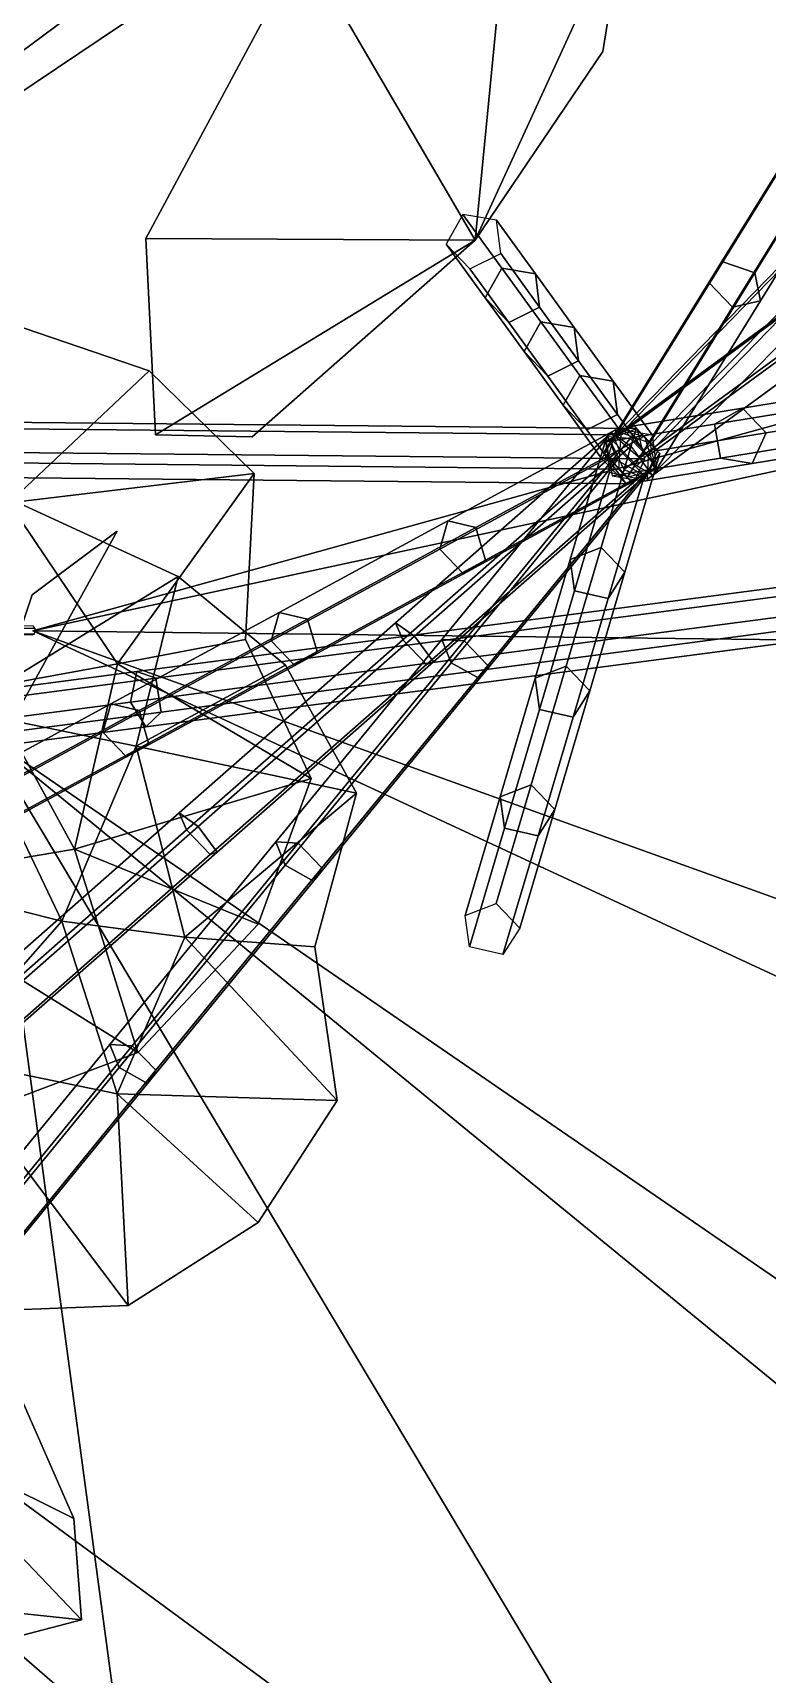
# Model space of a CAD drawing. Header units: metres. Extents: x -317 to 277, y -489 to 236.
# Drawn here: x 138.29 to 157.93, y -72.36 to -28.45 of the extents above; entities that cross this region are included whole.
import ezdxf

# ---------------------------------------------------------------- set-up
doc = ezdxf.new("R2010")
doc.units = ezdxf.units.M

msp = doc.modelspace()

# ---------------------------------------------------------------- linework, layer by layer
at = {"layer": 'Newplan_1Pdcel', "color": 3}
for points in [[(156.7454, -34.5766, 376.9301), (159.5514, -30.03385, 382.6957), (159.1743, -30.5945, 383.321), (156.3682, -35.1372, 377.5554)], [(157.5975, -34.8755, 376.7509), (160.4036, -30.3327, 382.5165), (159.5514, -30.03385, 382.6957), (156.7454, -34.5766, 376.9301)], [(156.3682, -35.1372, 377.5554), (159.1743, -30.5945, 383.321), (159.8076, -31.2514, 383.5304), (157.0016, -35.7942, 377.7647)], [(157.755, -35.6237, 377.2638), (160.561, -31.08097, 383.0294), (160.4036, -30.3327, 382.5165), (157.5975, -34.8755, 376.7509)], [(157.0016, -35.7942, 377.7647), (159.8076, -31.2514, 383.5304), (160.561, -31.08097, 383.0294), (157.755, -35.6237, 377.2638)], [(150.834, -34.7468, 394.2819), (149.7923, -33.3116, 401.9375), (149.3446, -34.1112, 402.0265), (150.3863, -35.5464, 394.3709)], [(151.7295, -34.8989, 394.4323), (150.6878, -33.4638, 402.0879), (149.7923, -33.3116, 401.9375), (150.834, -34.7468, 394.2819)], [(151.8436, -35.7939, 394.6156), (150.8019, -34.3588, 402.2712), (150.6878, -33.4638, 402.0879), (151.7295, -34.8989, 394.4323)], [(153.8432, -39.2373, 371.0847), (159.2739, -33.6596, 372.1571), (159.2387, -33.8001, 373.0663), (153.808, -39.3778, 371.994)], [(153.808, -39.3778, 371.994), (159.2387, -33.8001, 373.0663), (159.8721, -34.457, 373.2756), (154.4414, -40.0348, 372.2033)], [(154.4853, -39.7944, 370.7311), (159.9159, -34.2167, 371.8034), (159.2739, -33.6596, 372.1571), (153.8432, -39.2373, 371.0847)], [(150.3863, -35.5464, 394.3709), (149.3446, -34.1112, 402.0265), (149.978, -34.7681, 402.2358), (151.0197, -36.2033, 394.5802)], [(154.8528, -40.2844, 371.4184), (160.2835, -34.7067, 372.4908), (159.9159, -34.2167, 371.8034), (154.4853, -39.7944, 370.7311)], [(151.0197, -36.2033, 394.5802), (149.978, -34.7681, 402.2358), (150.8019, -34.3588, 402.2712), (151.8436, -35.7939, 394.6156)], [(153.9393, -39.1193, 371.1645), (156.7454, -34.5766, 376.9301), (156.3682, -35.1372, 377.5554), (153.5621, -39.68, 371.7898)], [(154.7914, -39.4182, 370.9853), (157.5975, -34.8755, 376.7509), (156.7454, -34.5766, 376.9301), (153.9393, -39.1193, 371.1645)], [(154.4414, -40.0348, 372.2033), (159.8721, -34.457, 373.2756), (160.2835, -34.7067, 372.4908), (154.8528, -40.2844, 371.4184)], [(151.8757, -36.1819, 386.6263), (150.834, -34.7468, 394.2819), (150.3863, -35.5464, 394.3709), (151.428, -36.9815, 386.7153)], [(152.7712, -36.3341, 386.7767), (151.7295, -34.8989, 394.4323), (150.834, -34.7468, 394.2819), (151.8757, -36.1819, 386.6263)], [(152.8853, -37.2291, 386.96), (151.8436, -35.7939, 394.6156), (151.7295, -34.8989, 394.4323), (152.7712, -36.3341, 386.7767)], [(153.7209, -39.3448, 371.1174), (159.1874, -35.3433, 367.1352), (159.5877, -35.1009, 367.9281), (154.1212, -39.1025, 371.9103)], [(154.1212, -39.1025, 371.9103), (159.5877, -35.1009, 367.9281), (160.221, -35.7579, 368.1374), (154.7546, -39.7595, 372.1197)], [(154.9489, -40.1664, 371.4981), (157.755, -35.6237, 377.2638), (157.5975, -34.8755, 376.7509), (154.7914, -39.4182, 370.9853)], [(151.428, -36.9815, 386.7153), (150.3863, -35.5464, 394.3709), (151.0197, -36.2033, 394.5802), (152.0614, -37.6384, 386.9246)], [(153.5621, -39.68, 371.7898), (156.3682, -35.1372, 377.5554), (157.0016, -35.7942, 377.7647), (154.1955, -40.3369, 371.9991)], [(154.0954, -40.1372, 370.8352), (159.5618, -36.1356, 366.853), (159.1874, -35.3433, 367.1352), (153.7209, -39.3448, 371.1174)], [(152.0614, -37.6384, 386.9246), (151.0197, -36.2033, 394.5802), (151.8436, -35.7939, 394.6156), (152.8853, -37.2291, 386.96)], [(154.1955, -40.3369, 371.9991), (157.0016, -35.7942, 377.7647), (157.755, -35.6237, 377.2638), (154.9489, -40.1664, 371.4981)], [(154.7546, -39.7595, 372.1197), (160.221, -35.7579, 368.1374), (160.197, -36.3904, 367.4688), (154.7305, -40.392, 371.4511)], [(152.9174, -37.6171, 378.9707), (151.8757, -36.1819, 386.6263), (151.428, -36.9815, 386.7153), (152.4697, -38.4166, 379.0597)], [(153.8129, -37.7692, 379.1211), (152.7712, -36.3341, 386.7767), (151.8757, -36.1819, 386.6263), (152.9174, -37.6171, 378.9707)], [(153.927, -38.6642, 379.3044), (152.8853, -37.2291, 386.96), (152.7712, -36.3341, 386.7767), (153.8129, -37.7692, 379.1211)], [(154.7305, -40.392, 371.4511), (160.197, -36.3904, 367.4688), (159.5618, -36.1356, 366.853), (154.0954, -40.1372, 370.8352)], [(152.4697, -38.4166, 379.0597), (151.428, -36.9815, 386.7153), (152.0614, -37.6384, 386.9246), (153.1031, -39.07362, 379.269)], [(153.1031, -39.07362, 379.269), (152.0614, -37.6384, 386.9246), (152.8853, -37.2291, 386.96), (153.927, -38.6642, 379.3044)], [(153.9591, -39.05227, 371.3151), (152.9174, -37.6171, 378.9707), (152.4697, -38.4166, 379.0597), (153.5114, -39.8518, 371.4041)], [(154.8546, -39.2043, 371.4655), (153.8129, -37.7692, 379.1211), (152.9174, -37.6171, 378.9707), (153.9591, -39.05227, 371.3151)], [(154.9687, -40.09939, 371.6488), (153.927, -38.6642, 379.3044), (153.8129, -37.7692, 379.1211), (154.8546, -39.2043, 371.4655)], [(156.522, -38.925, 363.9599), (159.4206, -38.453, 356.6709), (160.1681, -38.02498, 356.9959), (157.2695, -38.497, 364.2849)], [(157.2695, -38.497, 364.2849), (160.1681, -38.02498, 356.9959), (160.8015, -38.6819, 357.2053), (157.9029, -39.1539, 364.4942)], [(153.5114, -39.8518, 371.4041), (152.4697, -38.4166, 379.0597), (153.1031, -39.07362, 379.269), (154.1448, -40.5087, 371.6134)], [(153.6234, -39.397, 371.2488), (156.522, -38.925, 363.9599), (157.2695, -38.497, 364.2849), (154.3709, -38.969, 371.5738)], [(154.3709, -38.969, 371.5738), (157.2695, -38.497, 364.2849), (157.9029, -39.1539, 364.4942), (155.0043, -39.6259, 371.7831)], [(156.683, -39.8315, 363.9652), (159.5816, -39.3594, 356.6763), (159.4206, -38.453, 356.6709), (156.522, -38.925, 363.9599)], [(153.8944, -39.06408, 371.4738), (149.3874, -41.5123, 377.4274), (149.1701, -42.2698, 376.9514), (153.6771, -39.8215, 370.9978)], [(154.6483, -39.242, 371.9713), (150.1413, -41.6903, 377.925), (149.3874, -41.5123, 377.4274), (153.8944, -39.06408, 371.4738)], [(153.6014, -39.3667, 371.4106), (152.6644, -42.5412, 364.2834), (153.4904, -42.2212, 364.0323), (154.4273, -39.04668, 371.1595)], [(154.1448, -40.5087, 371.6134), (153.1031, -39.07362, 379.269), (153.927, -38.6642, 379.3044), (154.9687, -40.09939, 371.6488)], [(154.4273, -39.04668, 371.1595), (153.4904, -42.2212, 364.0323), (154.1237, -42.8781, 364.2416), (155.0607, -39.7036, 371.3688)], [(153.7844, -40.3035, 371.2542), (156.683, -39.8315, 363.9652), (156.522, -38.925, 363.9599), (153.6234, -39.397, 371.2488)], [(157.9029, -39.1539, 364.4942), (160.8015, -38.6819, 357.2053), (160.4301, -39.5001, 357.0046), (157.5316, -39.9721, 364.2935)], [(154.28, -39.5116, 372.2397), (148.4932, -44.5987, 373.7849), (147.992, -44.2356, 373.1032), (153.7789, -39.1486, 371.558)], [(153.7789, -39.1486, 371.558), (147.992, -44.2356, 373.1032), (148.1861, -44.692, 372.3275), (153.9729, -39.605, 370.7823)], [(154.7885, -40.1957, 371.8916), (149.0016, -45.2828, 373.4369), (148.4932, -44.5987, 373.7849), (154.28, -39.5116, 372.2397)], [(153.9141, -39.8874, 372.1674), (149.4745, -45.3038, 368.6028), (149.2245, -44.6828, 367.9706), (153.6641, -39.2665, 371.5353)], [(153.6641, -39.2665, 371.5353), (149.2245, -44.6828, 367.9706), (149.8272, -44.7195, 367.2756), (154.2668, -39.3031, 370.8403)], [(154.2668, -39.3031, 370.8403), (149.8272, -44.7195, 367.2756), (150.4606, -45.3764, 367.485), (154.9002, -39.96, 371.0496)], [(154.904, -40.1112, 371.8075), (150.397, -42.5595, 377.7611), (150.1413, -41.6903, 377.925), (154.6483, -39.242, 371.9713)], [(153.7142, -40.2068, 371.77), (152.7773, -43.3813, 364.6427), (152.6644, -42.5412, 364.2834), (153.6014, -39.3667, 371.4106)], [(155.0043, -39.6259, 371.7831), (157.9029, -39.1539, 364.4942), (157.5316, -39.9721, 364.2935), (154.633, -40.4441, 371.5825)], [(157.5316, -39.9721, 364.2935), (160.4301, -39.5001, 357.0046), (159.5816, -39.3594, 356.6763), (156.683, -39.8315, 363.9652)], [(153.9729, -39.605, 370.7823), (148.1861, -44.692, 372.3275), (148.8194, -45.3489, 372.5368), (154.6063, -40.2619, 370.9916)], [(153.6771, -39.8215, 370.9978), (149.1701, -42.2698, 376.9514), (149.8034, -42.9268, 377.1607), (154.3104, -40.4785, 371.2071)], [(154.6737, -40.3136, 371.869), (150.2341, -45.73, 368.3043), (149.4745, -45.3038, 368.6028), (153.9141, -39.8874, 372.1674)], [(155.0607, -39.7036, 371.3688), (154.1237, -42.8781, 364.2416), (153.674, -43.5883, 364.617), (154.611, -40.4138, 371.7443)], [(154.633, -40.4441, 371.5825), (157.5316, -39.9721, 364.2935), (156.683, -39.8315, 363.9652), (153.7844, -40.3035, 371.2542)], [(154.6063, -40.2619, 370.9916), (148.8194, -45.3489, 372.5368), (149.0016, -45.2828, 373.4369), (154.7885, -40.1957, 371.8916)], [(154.3104, -40.4785, 371.2071), (149.8034, -42.9268, 377.1607), (150.397, -42.5595, 377.7611), (154.904, -40.1112, 371.8075)], [(154.9002, -39.96, 371.0496), (150.4606, -45.3764, 367.485), (150.2341, -45.73, 368.3043), (154.6737, -40.3136, 371.869)], [(154.611, -40.4138, 371.7443), (153.674, -43.5883, 364.617), (152.7773, -43.3813, 364.6427), (153.7142, -40.2068, 371.77)], [(149.3874, -41.5123, 377.4274), (144.8804, -43.9607, 383.3811), (144.6631, -44.7182, 382.9051), (149.1701, -42.2698, 376.9514)], [(150.1413, -41.6903, 377.925), (145.6343, -44.1386, 383.8786), (144.8804, -43.9607, 383.3811), (149.3874, -41.5123, 377.4274)], [(150.397, -42.5595, 377.7611), (145.89, -45.00782, 383.7148), (145.6343, -44.1386, 383.8786), (150.1413, -41.6903, 377.925)], [(149.1701, -42.2698, 376.9514), (144.6631, -44.7182, 382.9051), (145.2964, -45.3751, 383.1144), (149.8034, -42.9268, 377.1607)], [(149.8034, -42.9268, 377.1607), (145.2964, -45.3751, 383.1144), (145.89, -45.00782, 383.7148), (150.397, -42.5595, 377.7611)], [(152.6644, -42.5412, 364.2834), (151.7275, -45.7157, 357.1561), (152.5534, -45.3957, 356.905), (153.4904, -42.2212, 364.0323)], [(152.7773, -43.3813, 364.6427), (151.8403, -46.5558, 357.5155), (151.7275, -45.7157, 357.1561), (152.6644, -42.5412, 364.2834)], [(153.4904, -42.2212, 364.0323), (152.5534, -45.3957, 356.905), (153.1868, -46.05265, 357.1143), (154.1237, -42.8781, 364.2416)], [(154.1237, -42.8781, 364.2416), (153.1868, -46.05265, 357.1143), (152.7371, -46.7628, 357.4898), (153.674, -43.5883, 364.617)], [(153.674, -43.5883, 364.617), (152.7371, -46.7628, 357.4898), (151.8403, -46.5558, 357.5155), (152.7773, -43.3813, 364.6427)], [(144.8804, -43.9607, 383.3811), (140.3734, -46.409, 389.3347), (140.1561, -47.1665, 388.8587), (144.6631, -44.7182, 382.9051)], [(145.6343, -44.1386, 383.8786), (141.1273, -46.5869, 389.8323), (140.3734, -46.409, 389.3347), (144.8804, -43.9607, 383.3811)], [(145.89, -45.00782, 383.7148), (141.383, -47.4561, 389.6684), (141.1273, -46.5869, 389.8323), (145.6343, -44.1386, 383.8786)], [(148.4932, -44.5987, 373.7849), (142.7063, -49.6857, 375.3302), (142.2052, -49.3227, 374.6485), (147.992, -44.2356, 373.1032)], [(147.992, -44.2356, 373.1032), (142.2052, -49.3227, 374.6485), (142.3992, -49.779, 373.8728), (148.1861, -44.692, 372.3275)], [(144.6631, -44.7182, 382.9051), (140.1561, -47.1665, 388.8587), (140.7894, -47.8234, 389.068), (145.2964, -45.3751, 383.1144)], [(148.1861, -44.692, 372.3275), (142.3992, -49.779, 373.8728), (143.0326, -50.436, 374.0821), (148.8194, -45.3489, 372.5368)], [(149.0016, -45.2828, 373.4369), (143.2148, -50.3698, 374.9821), (142.7063, -49.6857, 375.3302), (148.4932, -44.5987, 373.7849)], [(149.4745, -45.3038, 368.6028), (145.035, -50.7201, 365.0381), (144.785, -50.09923, 364.406), (149.2245, -44.6828, 367.9706)], [(149.2245, -44.6828, 367.9706), (144.785, -50.09923, 364.406), (145.3877, -50.1358, 363.711), (149.8272, -44.7195, 367.2756)], [(149.8272, -44.7195, 367.2756), (145.3877, -50.1358, 363.711), (146.0211, -50.7927, 363.9203), (150.4606, -45.3764, 367.485)], [(145.2964, -45.3751, 383.1144), (140.7894, -47.8234, 389.068), (141.383, -47.4561, 389.6684), (145.89, -45.00782, 383.7148)], [(148.8194, -45.3489, 372.5368), (143.0326, -50.436, 374.0821), (143.2148, -50.3698, 374.9821), (149.0016, -45.2828, 373.4369)], [(150.2341, -45.73, 368.3043), (145.7946, -51.1463, 364.7397), (145.035, -50.7201, 365.0381), (149.4745, -45.3038, 368.6028)], [(150.4606, -45.3764, 367.485), (146.0211, -50.7927, 363.9203), (145.7946, -51.1463, 364.7397), (150.2341, -45.73, 368.3043)], [(151.7275, -45.7157, 357.1561), (150.7905, -48.8902, 350.0288), (151.6165, -48.5702, 349.7777), (152.5534, -45.3957, 356.905)], [(152.5534, -45.3957, 356.905), (151.6165, -48.5702, 349.7777), (152.2498, -49.2271, 349.9871), (153.1868, -46.05265, 357.1143)], [(151.8403, -46.5558, 357.5155), (150.9034, -49.7303, 350.3882), (150.7905, -48.8902, 350.0288), (151.7275, -45.7157, 357.1561)], [(153.1868, -46.05265, 357.1143), (152.2498, -49.2271, 349.9871), (151.8001, -49.9374, 350.3625), (152.7371, -46.7628, 357.4898)], [(140.3734, -46.409, 389.3347), (135.8664, -48.8573, 395.2884), (135.649, -49.6148, 394.8123), (140.1561, -47.1665, 388.8587)], [(141.1273, -46.5869, 389.8323), (136.6203, -49.03528, 395.7859), (135.8664, -48.8573, 395.2884), (140.3734, -46.409, 389.3347)], [(141.383, -47.4561, 389.6684), (136.876, -49.9044, 395.622), (136.6203, -49.03528, 395.7859), (141.1273, -46.5869, 389.8323)], [(152.7371, -46.7628, 357.4898), (151.8001, -49.9374, 350.3625), (150.9034, -49.7303, 350.3882), (151.8403, -46.5558, 357.5155)], [(140.1561, -47.1665, 388.8587), (135.649, -49.6148, 394.8123), (136.2824, -50.2717, 395.0217), (140.7894, -47.8234, 389.068)], [(140.7894, -47.8234, 389.068), (136.2824, -50.2717, 395.0217), (136.876, -49.9044, 395.622), (141.383, -47.4561, 389.6684)], [(150.7905, -48.8902, 350.0288), (149.8536, -52.0648, 342.9016), (150.6795, -51.7447, 342.6505), (151.6165, -48.5702, 349.7777)], [(151.6165, -48.5702, 349.7777), (150.6795, -51.7447, 342.6505), (151.3129, -52.4017, 342.8598), (152.2498, -49.2271, 349.9871)], [(150.9034, -49.7303, 350.3882), (149.9664, -52.9049, 343.261), (149.8536, -52.0648, 342.9016), (150.7905, -48.8902, 350.0288)], [(142.7063, -49.6857, 375.3302), (136.9195, -54.7727, 376.8754), (136.4184, -54.4097, 376.1937), (142.2052, -49.3227, 374.6485)], [(142.2052, -49.3227, 374.6485), (136.4184, -54.4097, 376.1937), (136.6124, -54.8661, 375.418), (142.3992, -49.779, 373.8728)], [(152.2498, -49.2271, 349.9871), (151.3129, -52.4017, 342.8598), (150.8632, -53.1119, 343.2353), (151.8001, -49.9374, 350.3625)], [(142.3992, -49.779, 373.8728), (136.6124, -54.8661, 375.418), (137.2458, -55.523, 375.6273), (143.0326, -50.436, 374.0821)], [(143.2148, -50.3698, 374.9821), (137.4279, -55.4568, 376.5274), (136.9195, -54.7727, 376.8754), (142.7063, -49.6857, 375.3302)], [(151.8001, -49.9374, 350.3625), (150.8632, -53.1119, 343.2353), (149.9664, -52.9049, 343.261), (150.9034, -49.7303, 350.3882)], [(143.0326, -50.436, 374.0821), (137.2458, -55.523, 375.6273), (137.4279, -55.4568, 376.5274), (143.2148, -50.3698, 374.9821)], [(145.035, -50.7201, 365.0381), (140.5954, -56.1365, 361.4735), (140.3454, -55.5155, 360.8414), (144.785, -50.09923, 364.406)], [(144.785, -50.09923, 364.406), (140.3454, -55.5155, 360.8414), (140.9481, -55.5522, 360.1464), (145.3877, -50.1358, 363.711)], [(145.3877, -50.1358, 363.711), (140.9481, -55.5522, 360.1464), (141.5815, -56.2091, 360.3557), (146.0211, -50.7927, 363.9203)], [(145.7946, -51.1463, 364.7397), (141.355, -56.5627, 361.175), (140.5954, -56.1365, 361.4735), (145.035, -50.7201, 365.0381)], [(146.0211, -50.7927, 363.9203), (141.5815, -56.2091, 360.3557), (141.355, -56.5627, 361.175), (145.7946, -51.1463, 364.7397)], [(140.5954, -56.1365, 361.4735), (136.1559, -61.5528, 357.9089), (135.9058, -60.9319, 357.2767), (140.3454, -55.5155, 360.8414)], [(140.3454, -55.5155, 360.8414), (135.9058, -60.9319, 357.2767), (136.5086, -60.9685, 356.5817), (140.9481, -55.5522, 360.1464)], [(140.9481, -55.5522, 360.1464), (136.5086, -60.9685, 356.5817), (137.1419, -61.6254, 356.7911), (141.5815, -56.2091, 360.3557)], [(141.355, -56.5627, 361.175), (136.9154, -61.979, 357.6104), (136.1559, -61.5528, 357.9089), (140.5954, -56.1365, 361.4735)], [(141.5815, -56.2091, 360.3557), (137.1419, -61.6254, 356.7911), (136.9154, -61.979, 357.6104), (141.355, -56.5627, 361.175)]]:
    msp.add_3dface(points, dxfattribs=at)
at = {"layer": 'Newplan_1Pdncle', "color": 3}
for points in [[(133.3191, -39.0024, 360.707), (154.0144, -39.2093, 371.996), (153.9523, -40.1227, 372.0931), (133.257, -39.9158, 360.8041)], [(133.7614, -38.8333, 359.8993), (154.4567, -39.04029, 371.1883), (154.0144, -39.2093, 371.996), (133.3191, -39.0024, 360.707)], [(133.962, -39.6463, 359.5167), (154.6573, -39.8533, 370.8057), (154.4567, -39.04029, 371.1883), (133.7614, -38.8333, 359.8993)], [(133.257, -39.9158, 360.8041), (153.9523, -40.1227, 372.0931), (154.3473, -40.5184, 371.3617), (133.6521, -40.3115, 360.0727)], [(133.6521, -40.3115, 360.0727), (154.3473, -40.5184, 371.3617), (154.6573, -39.8533, 370.8057), (133.962, -39.6463, 359.5167)], [(141.0675, -45.5434, 430.7338), (160.704, -42.9647, 443.5219), (160.5338, -43.7809, 443.9479), (140.8973, -46.3595, 431.1598)], [(141.5768, -45.7202, 429.9874), (161.2133, -43.1415, 442.7755), (160.704, -42.9647, 443.5219), (141.0675, -45.5434, 430.7338)], [(141.723, -46.6283, 429.946), (161.3595, -44.04964, 442.7342), (161.2133, -43.1415, 442.7755), (141.5768, -45.7202, 429.9874)], [(140.8973, -46.3595, 431.1598), (160.5338, -43.7809, 443.9479), (160.942, -44.4425, 443.4545), (141.3055, -47.02117, 430.6664)], [(141.3055, -47.02117, 430.6664), (160.942, -44.4425, 443.4545), (161.3595, -44.04964, 442.7342), (141.723, -46.6283, 429.946)], [(121.431, -48.1221, 417.9456), (141.0675, -45.5434, 430.7338), (140.8973, -46.3595, 431.1598), (121.2608, -48.9382, 418.3716)], [(121.9403, -48.2989, 417.1993), (141.5768, -45.7202, 429.9874), (141.0675, -45.5434, 430.7338), (121.431, -48.1221, 417.9456)], [(122.0865, -49.2069, 417.1579), (141.723, -46.6283, 429.946), (141.5768, -45.7202, 429.9874), (121.9403, -48.2989, 417.1993)], [(121.2608, -48.9382, 418.3716), (140.8973, -46.3595, 431.1598), (141.3055, -47.02117, 430.6664), (121.6689, -49.5998, 417.8783)], [(121.6689, -49.5998, 417.8783), (141.3055, -47.02117, 430.6664), (141.723, -46.6283, 429.946), (122.0865, -49.2069, 417.1579)]]:
    msp.add_3dface(points, dxfattribs=at)
at = {"layer": 'Newplan_FruitU', "color": 3}
for points in [[(150.1185, -34.00501, 402.1119), (151.2063, -22.8422, 411.2495), (145.5178, -26.1139, 418.0535)], [(150.1185, -34.00501, 402.1119), (145.5178, -26.1139, 418.0535), (151.2063, -22.8422, 411.2495)], [(150.1185, -34.00501, 402.1119), (154.1287, -25.2435, 400.6404), (151.2063, -22.8422, 411.2495)], [(150.1185, -34.00501, 402.1119), (151.2063, -22.8422, 411.2495), (154.1287, -25.2435, 400.6404)], [(150.1185, -34.00501, 402.1119), (153.5363, -28.9527, 395.4793), (154.1287, -25.2435, 400.6404)], [(150.1185, -34.00501, 402.1119), (154.1287, -25.2435, 400.6404), (153.5363, -28.9527, 395.4793)], [(150.1185, -34.00501, 402.1119), (145.5178, -26.1139, 418.0535), (141.3058, -33.9589, 413.6422)], [(150.1185, -34.00501, 402.1119), (141.3058, -33.9589, 413.6422), (145.5178, -26.1139, 418.0535)], [(150.1185, -34.00501, 402.1119), (141.3058, -33.9589, 413.6422), (141.567, -39.2052, 403.9262)], [(150.1185, -34.00501, 402.1119), (141.567, -39.2052, 403.9262), (141.3058, -33.9589, 413.6422)], [(150.1185, -34.00501, 402.1119), (141.567, -39.2052, 403.9262), (144.1559, -39.2656, 398.1298)], [(150.1185, -34.00501, 402.1119), (144.1559, -39.2656, 398.1298), (141.567, -39.2052, 403.9262)], [(136.2573, -49.5388, 395.304), (140.5434, -41.7878, 396.9623), (138.2692, -43.4907, 402.6785)], [(136.2573, -49.5388, 395.304), (138.2692, -43.4907, 402.6785), (140.5434, -41.7878, 396.9623)]]:
    msp.add_3dface(points, dxfattribs=at)
at = {"layer": 'Newplan_Leaf', "color": 3}
for points in [[(122.7559, -40.2575, 302.8503), (148.5622, 1.5883, 324.7679), (147.3589, -4.05095, 317.9707)], [(122.7559, -40.2575, 302.8503), (147.3589, -4.05095, 317.9707), (148.5622, 1.5883, 324.7679)], [(147.3589, -4.05095, 317.9707), (145.3468, -15.04959, 301.2146), (122.7559, -40.2575, 302.8503)], [(147.3589, -4.05095, 317.9707), (122.7559, -40.2575, 302.8503), (145.3468, -15.04959, 301.2146)], [(156.9978, -14.8425, 284.7831), (162.2432, -13.7288, 277.663), (122.7559, -40.2575, 302.8503)], [(156.9978, -14.8425, 284.7831), (122.7559, -40.2575, 302.8503), (162.2432, -13.7288, 277.663)], [(122.7559, -40.2575, 302.8503), (145.3468, -15.04959, 301.2146), (156.9978, -14.8425, 284.7831)], [(122.7559, -40.2575, 302.8503), (156.9978, -14.8425, 284.7831), (145.3468, -15.04959, 301.2146)], [(138.2901, -44.45, 294.8763), (189.9415, -30.1177, 299.7899), (183.5609, -34.7083, 295.5868)], [(138.2901, -44.45, 294.8763), (183.5609, -34.7083, 295.5868), (189.9415, -30.1177, 299.7899)], [(183.5609, -34.7083, 295.5868), (170.4339, -44.8388, 284.1483), (138.2901, -44.45, 294.8763)], [(183.5609, -34.7083, 295.5868), (138.2901, -44.45, 294.8763), (170.4339, -44.8388, 284.1483)], [(106.7797, -44.7755, 308.9688), (149.4775, -76.1953, 318.3027), (141.5044, -74.9105, 314.5304)], [(106.7797, -44.7755, 308.9688), (141.5044, -74.9105, 314.5304), (149.4775, -76.1953, 318.3027)], [(141.5044, -74.9105, 314.5304), (124.2001, -73.4701, 304.3191), (106.7797, -44.7755, 308.9688)], [(141.5044, -74.9105, 314.5304), (106.7797, -44.7755, 308.9688), (124.2001, -73.4701, 304.3191)], [(174.3966, -57.4549, 268.9525), (176.934, -62.4031, 261.9863), (138.2901, -44.45, 294.8763)], [(174.3966, -57.4549, 268.9525), (138.2901, -44.45, 294.8763), (176.934, -62.4031, 261.9863)], [(138.2901, -44.45, 294.8763), (170.4339, -44.8388, 284.1483), (174.3966, -57.4549, 268.9525)], [(138.2901, -44.45, 294.8763), (174.3966, -57.4549, 268.9525), (170.4339, -44.8388, 284.1483)], [(136.9727, -47.2275, 294.9824), (181.3414, -77.7041, 295.1229), (172.7657, -76.5485, 292.9845)], [(136.9727, -47.2275, 294.9824), (172.7657, -76.5485, 292.9845), (181.3414, -77.7041, 295.1229)], [(172.7657, -76.5485, 292.9845), (153.7935, -75.3438, 286.3221), (136.9727, -47.2275, 294.9824)], [(172.7657, -76.5485, 292.9845), (136.9727, -47.2275, 294.9824), (153.7935, -75.3438, 286.3221)], [(142.7222, -89.8341, 277.7639), (138.699, -96.561, 273.5196), (136.9727, -47.2275, 294.9824)], [(142.7222, -89.8341, 277.7639), (136.9727, -47.2275, 294.9824), (138.699, -96.561, 273.5196)], [(136.9727, -47.2275, 294.9824), (153.7935, -75.3438, 286.3221), (142.7222, -89.8341, 277.7639)], [(136.9727, -47.2275, 294.9824), (142.7222, -89.8341, 277.7639), (153.7935, -75.3438, 286.3221)]]:
    msp.add_3dface(points, dxfattribs=at)
at = {"layer": 'Newplan_Mrstm', "color": 3}
for points in [[(137.6522, -41.02859, 404.1718), (141.3987, -37.4972, 402.435), (137.6916, -36.2309, 403.8536)], [(137.6522, -41.02859, 404.1718), (137.6916, -36.2309, 403.8536), (141.3987, -37.4972, 402.435)], [(137.6522, -41.02859, 404.1718), (144.2044, -40.2452, 402.0398), (141.3987, -37.4972, 402.435)], [(137.6522, -41.02859, 404.1718), (141.3987, -37.4972, 402.435), (144.2044, -40.2452, 402.0398)], [(140.5542, -45.339, 402.3639), (144.2044, -40.2452, 402.0398), (137.6522, -41.02859, 404.1718)], [(140.5542, -45.339, 402.3639), (137.6522, -41.02859, 404.1718), (144.2044, -40.2452, 402.0398)], [(143.9783, -44.6816, 402.7514), (144.2044, -40.2452, 402.0398), (140.5542, -45.339, 402.3639)], [(143.9783, -44.6816, 402.7514), (140.5542, -45.339, 402.3639), (144.2044, -40.2452, 402.0398)], [(136.3607, -46.5786, 406.9698), (142.1748, -42.9979, 401.4642), (136.9069, -40.5712, 405.2516)], [(136.3607, -46.5786, 406.9698), (136.9069, -40.5712, 405.2516), (142.1748, -42.9979, 401.4642)], [(137.0416, -45.9751, 403.1805), (140.5542, -45.339, 402.3639), (137.6522, -41.02859, 404.1718)], [(137.0416, -45.9751, 403.1805), (137.6522, -41.02859, 404.1718), (140.5542, -45.339, 402.3639)], [(136.3607, -46.5786, 406.9698), (141.055, -47.5406, 402.5732), (142.1748, -42.9979, 401.4642)], [(136.3607, -46.5786, 406.9698), (142.1748, -42.9979, 401.4642), (141.055, -47.5406, 402.5732)], [(141.055, -47.5406, 402.5732), (145.0498, -45.3676, 399.5996), (142.1748, -42.9979, 401.4642)], [(141.055, -47.5406, 402.5732), (142.1748, -42.9979, 401.4642), (145.0498, -45.3676, 399.5996)], [(140.5542, -45.339, 402.3639), (145.7307, -48.4063, 402.0302), (143.9783, -44.6816, 402.7514)], [(140.5542, -45.339, 402.3639), (143.9783, -44.6816, 402.7514), (145.7307, -48.4063, 402.0302)], [(139.3974, -50.291, 404.4636), (140.5542, -45.339, 402.3639), (137.0416, -45.9751, 403.1805)], [(139.3974, -50.291, 404.4636), (137.0416, -45.9751, 403.1805), (140.5542, -45.339, 402.3639)], [(139.3974, -50.291, 404.4636), (145.7307, -48.4063, 402.0302), (140.5542, -45.339, 402.3639)], [(139.3974, -50.291, 404.4636), (140.5542, -45.339, 402.3639), (145.7307, -48.4063, 402.0302)], [(141.055, -47.5406, 402.5732), (146.9482, -48.7977, 399.141), (145.0498, -45.3676, 399.5996)], [(141.055, -47.5406, 402.5732), (145.0498, -45.3676, 399.5996), (146.9482, -48.7977, 399.141)], [(133.8744, -51.2276, 407.7668), (139.3974, -50.291, 404.4636), (137.0416, -45.9751, 403.1805)], [(133.8744, -51.2276, 407.7668), (137.0416, -45.9751, 403.1805), (139.3974, -50.291, 404.4636)], [(129.5284, -49.8194, 414.2508), (139.0648, -52.2163, 402.5474), (136.3607, -46.5786, 406.9698)], [(129.5284, -49.8194, 414.2508), (136.3607, -46.5786, 406.9698), (139.0648, -52.2163, 402.5474)], [(139.0648, -52.2163, 402.5474), (141.055, -47.5406, 402.5732), (136.3607, -46.5786, 406.9698)], [(139.0648, -52.2163, 402.5474), (136.3607, -46.5786, 406.9698), (141.055, -47.5406, 402.5732)], [(139.0648, -52.2163, 402.5474), (142.3497, -52.6474, 400.9875), (141.055, -47.5406, 402.5732)], [(139.0648, -52.2163, 402.5474), (141.055, -47.5406, 402.5732), (142.3497, -52.6474, 400.9875)], [(142.3497, -52.6474, 400.9875), (146.9482, -48.7977, 399.141), (141.055, -47.5406, 402.5732)], [(142.3497, -52.6474, 400.9875), (141.055, -47.5406, 402.5732), (146.9482, -48.7977, 399.141)], [(144.3173, -52.2977, 402.7632), (145.7307, -48.4063, 402.0302), (139.3974, -50.291, 404.4636)], [(144.3173, -52.2977, 402.7632), (139.3974, -50.291, 404.4636), (145.7307, -48.4063, 402.0302)], [(145.8279, -52.901, 400.6063), (146.9482, -48.7977, 399.141), (142.3497, -52.6474, 400.9875)], [(145.8279, -52.901, 400.6063), (142.3497, -52.6474, 400.9875), (146.9482, -48.7977, 399.141)], [(135.8454, -55.8767, 408.4543), (139.0648, -52.2163, 402.5474), (129.5284, -49.8194, 414.2508)], [(135.8454, -55.8767, 408.4543), (129.5284, -49.8194, 414.2508), (139.0648, -52.2163, 402.5474)], [(141.0947, -55.7311, 404.4776), (139.3974, -50.291, 404.4636), (133.8744, -51.2276, 407.7668)], [(141.0947, -55.7311, 404.4776), (133.8744, -51.2276, 407.7668), (139.3974, -50.291, 404.4636)], [(141.0947, -55.7311, 404.4776), (144.3173, -52.2977, 402.7632), (139.3974, -50.291, 404.4636)], [(141.0947, -55.7311, 404.4776), (139.3974, -50.291, 404.4636), (144.3173, -52.2977, 402.7632)], [(135.5002, -57.8485, 407.2943), (141.0947, -55.7311, 404.4776), (133.8744, -51.2276, 407.7668)], [(135.5002, -57.8485, 407.2943), (133.8744, -51.2276, 407.7668), (141.0947, -55.7311, 404.4776)], [(135.8454, -55.8767, 408.4543), (140.5398, -56.8388, 404.0577), (139.0648, -52.2163, 402.5474)], [(135.8454, -55.8767, 408.4543), (139.0648, -52.2163, 402.5474), (140.5398, -56.8388, 404.0577)], [(140.5398, -56.8388, 404.0577), (142.3497, -52.6474, 400.9875), (139.0648, -52.2163, 402.5474)], [(140.5398, -56.8388, 404.0577), (139.0648, -52.2163, 402.5474), (142.3497, -52.6474, 400.9875)], [(140.5398, -56.8388, 404.0577), (146.4233, -57.01676, 400.1929), (142.3497, -52.6474, 400.9875)], [(140.5398, -56.8388, 404.0577), (142.3497, -52.6474, 400.9875), (146.4233, -57.01676, 400.1929)], [(142.3497, -52.6474, 400.9875), (146.4233, -57.01676, 400.1929), (145.8279, -52.901, 400.6063)], [(142.3497, -52.6474, 400.9875), (145.8279, -52.901, 400.6063), (146.4233, -57.01676, 400.1929)], [(135.6807, -62.7007, 408.7846), (140.8363, -62.4988, 404.6501), (135.8454, -55.8767, 408.4543)], [(135.6807, -62.7007, 408.7846), (135.8454, -55.8767, 408.4543), (140.8363, -62.4988, 404.6501)], [(140.8363, -62.4988, 404.6501), (140.5398, -56.8388, 404.0577), (135.8454, -55.8767, 408.4543)], [(140.8363, -62.4988, 404.6501), (135.8454, -55.8767, 408.4543), (140.5398, -56.8388, 404.0577)], [(140.8363, -62.4988, 404.6501), (144.318, -60.2756, 401.8133), (140.5398, -56.8388, 404.0577)], [(140.8363, -62.4988, 404.6501), (140.5398, -56.8388, 404.0577), (144.318, -60.2756, 401.8133)], [(144.318, -60.2756, 401.8133), (146.4233, -57.01676, 400.1929), (140.5398, -56.8388, 404.0577)], [(144.318, -60.2756, 401.8133), (140.5398, -56.8388, 404.0577), (146.4233, -57.01676, 400.1929)], [(134.8415, -65.9379, 411.1528), (139.3877, -68.1975, 409.2164), (137.841, -64.677, 407.6125)], [(134.8415, -65.9379, 411.1528), (137.841, -64.677, 407.6125), (139.3877, -68.1975, 409.2164)], [(133.7675, -70.2934, 414.3381), (139.5903, -70.9057, 412.0807), (134.8415, -65.9379, 411.1528)], [(133.7675, -70.2934, 414.3381), (134.8415, -65.9379, 411.1528), (139.5903, -70.9057, 412.0807)], [(134.8415, -65.9379, 411.1528), (139.5903, -70.9057, 412.0807), (139.3877, -68.1975, 409.2164)], [(134.8415, -65.9379, 411.1528), (139.3877, -68.1975, 409.2164), (139.5903, -70.9057, 412.0807)], [(136.7827, -71.6445, 415.5173), (139.5903, -70.9057, 412.0807), (133.7675, -70.2934, 414.3381)], [(136.7827, -71.6445, 415.5173), (133.7675, -70.2934, 414.3381), (139.5903, -70.9057, 412.0807)]]:
    msp.add_3dface(points, dxfattribs=at)
at = {"layer": 'Newplan_Petiole', "color": 3}
for points in [[(137.118, -44.2928, 295.4037), (138.2843, -44.3224, 294.857), (138.3401, -44.391, 294.9797), (137.1728, -44.3613, 295.527)], [(137.1556, -44.5129, 295.5074), (138.3263, -44.5427, 294.9585), (138.2623, -44.5643, 294.8232), (137.0905, -44.5345, 295.3725)], [(137.1728, -44.3613, 295.527), (138.3401, -44.391, 294.9797), (138.3263, -44.5427, 294.9585), (137.1556, -44.5129, 295.5074)]]:
    msp.add_3dface(points, dxfattribs=at)

doc.saveas('drawing.dxf')
